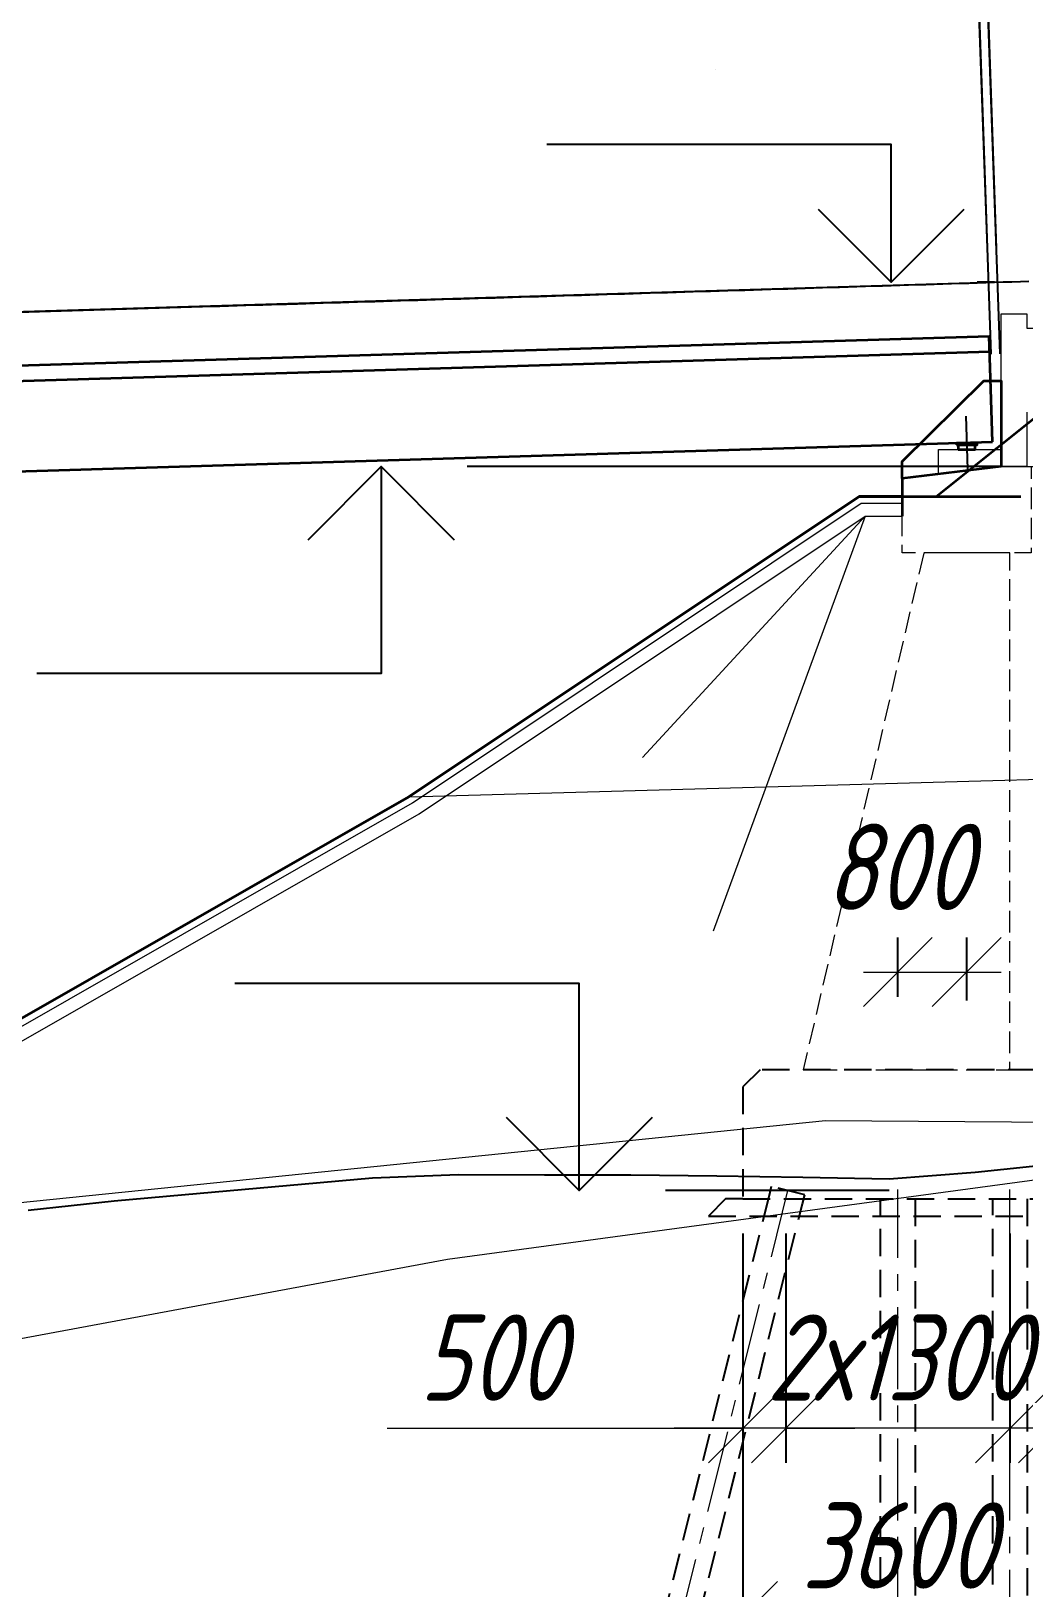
# Model space of a CAD drawing. Header units: millimetres. Extents: x 265754 to 14267433, y -6145605 to 2433772.
# Drawn here: x 6915445 to 6926974, y 7426 to 25494 of the extents above; entities that cross this region are included whole.
import ezdxf
from ezdxf import colors
from ezdxf.entities.mleader import LeaderData, LeaderLine
from ezdxf.enums import TextEntityAlignment as Align
from ezdxf.math import Vec2, Vec3

# ---------------------------------------------------------------- set-up
doc = ezdxf.new("R2018")
doc.units = ezdxf.units.MM
for name, pattern in [('CENTER', [50.8, 31.75, -6.35, 6.35, -6.35]), ('DASHED', [7, 5, -2, 0]), ('невидимая', [9.525, 6.35, -3.175])]:
    doc.linetypes.add(name, pattern=pattern)
for name, color, linetype, lineweight in [('04_Невидимые', 3, 'Continuous', 13), ('1-Бетон', 106, 'Continuous', 35), ('1-Оси', 1, 'CENTER', 20), ('1-Примечания', 4, 'Continuous', 25), ('1-Размеры', 1, 'Continuous', 25), ('1-Текст_3', 250, 'Continuous', 25), ('1-Штриховка', 8, 'Continuous', 9), ('ИС_Выноски', 3, 'Continuous', 18), ('ИС_Основная', 7, 'Continuous', 35), ('ИС_Размер', 3, 'Continuous', 18), ('ИС_Тонкая', 3, 'Continuous', 18)]:
    doc.layers.add(name, color=color, linetype=linetype, lineweight=lineweight)
for name, color, linetype in [('ИС_Невидимая', 4, 'невидимая'), ('Красный профиль', 1, 'Continuous'), ('Черный профиль', 3, 'Continuous')]:
    doc.layers.add(name, color=color, linetype=linetype)
doc.styles.add('0', font='isocpeur.ttf', dxfattribs={"width": 0.8, "oblique": 15})
doc.styles.add('ISOCPEUR', font='isocpeur.ttf', dxfattribs={"width": 0.8, "oblique": 15, "height": 2.5})
doc.styles.get("Standard").update_dxf_attribs({"font": 'arial.ttf'})
doc.dimstyles.new('М400нов', dxfattribs={"dimscale": 400, "dimtxt": 2.5, "dimasz": 2, "dimexe": 1, "dimexo": 1, "dimgap": 0.8, "dimtad": 1, "dimdec": 0, "dimzin": 0, "dimdsep": 46, "dimtxsty": '0', "dimblk": 'OBLIQUE', "dimcen": 0.09, "dimdle": 1, "dimclrd": 256, "dimclre": 256, "dimclrt": 256, "dimadec": 4, "dimazin": 0, "dimtfac": 1, "dimtdec": 0, "dimtmove": 1, "dimatfit": 2, "dimfxl": 1, "dimtolj": 1, "dimtzin": 0, "dimlwd": -1, "dimarcsym": 0})

# ---------------------------------------------------------------- blocks, each defined once
blk = doc.blocks.new('_None')
blk = doc.blocks.new('*D292')
at = {"layer": '1-Бетон', "transparency": 16777216}
blk.add_line((6933750, -658489), (6934314, -664008), dxfattribs=at)
blk.add_solid([(6934447, -663994), (6934182, -664022), (6934396, -664804)], dxfattribs=at)
at = {"layer": 'Defpoints', "color": 0, "transparency": 16777216}
for p in [(6853074, 131052), (6934396, -664804)]:
    blk.add_point(p, dxfattribs=at)
at = {"layer": '1-Бетон', "transparency": 16777216, "insert": (6934808, -660767), "char_height": 1000, "attachment_point": 5, "rotation": 275.8344, "style": '0'}
blk.add_mtext('\\A1;R800000', dxfattribs=at)
blk = doc.blocks.new('_OBLIQUE')
at = {"color": 0, "linetype": 'ByBlock', "lineweight": -2}
blk.add_line((0.5, 0.5), (-0.5, -0.5), dxfattribs=at)
blk = doc.blocks.new('*D926')
at = {"layer": 'Defpoints', "color": 0, "linetype": 'Continuous', "transparency": 16777216}
for p in [(6929942, 30143), (6930166, 22692), (6775855, 18046)]:
    blk.add_point(p, dxfattribs=at)
at = {"layer": 'ИС_Размер', "lineweight": -2, "transparency": 16777216}
for p, q in [((6930154, 23092), (6929930, 30543)), ((6775843, 18446), (6775619, 25898))]:
    blk.add_line(p, q, dxfattribs=at)
at = {"layer": 'ИС_Размер', "transparency": 16777216}
blk.add_line((6775231, 25486), (6930342, 30155), dxfattribs=at)
at = {"layer": 'ИС_Размер', "linetype": 'Continuous', "transparency": 16777216, "xscale": 800, "yscale": 800, "zscale": 800}
for p, rotation in [((6929942, 30143), 1.724269677828712), ((6775631, 25498), 181.7242696778287)]:
    blk.add_blockref('_OBLIQUE', p, dxfattribs=dict(at, rotation=rotation))
at = {"layer": 'ИС_Размер', "linetype": 'Continuous', "transparency": 16777216, "insert": (6852762, 28640), "char_height": 1000, "attachment_point": 5, "rotation": 1.7243, "style": '0'}
blk.add_mtext('\\A1;154400', dxfattribs=at)
blk = doc.blocks.new('б24 1.23')
at = {"layer": '1-Бетон', "linetype": 'Continuous'}
for points in [[(6, 1230), (24005, 1120)], [(24000, -110), (24005, 1120)], [(5, 1050), (24005, 940)], [(0, 0), (24000, -110)]]:
    blk.add_lwpolyline(points, dxfattribs=at)
at = {"layer": 'Красный профиль', "linetype": 'Continuous'}
blk.add_lwpolyline([(23701, 199), (23698, -416)], dxfattribs=at)
blk = doc.blocks.new('*D905')
at = {"layer": 'Defpoints', "color": 0, "linetype": 'Continuous', "transparency": 16777216}
for p in [(6926411, 26888), (6926566, 22574), (6902582, 21710)]:
    blk.add_point(p, dxfattribs=at)
at = {"layer": 'ИС_Размер', "lineweight": -2, "transparency": 16777216}
for p, q in [((6926552, 22974), (6926396, 27288)), ((6902567, 22110), (6902412, 26423))]:
    blk.add_line(p, q, dxfattribs=at)
at = {"layer": 'ИС_Размер', "transparency": 16777216}
blk.add_line((6902026, 26009), (6926810, 26902), dxfattribs=at)
at = {"layer": 'ИС_Размер', "linetype": 'Continuous', "transparency": 16777216, "xscale": 800, "yscale": 800, "zscale": 800}
for p, rotation in [((6926411, 26888), 2.064041569416751), ((6902426, 26024), 182.0640415694167)]:
    blk.add_blockref('_OBLIQUE', p, dxfattribs=dict(at, rotation=rotation))
at = {"layer": 'ИС_Размер', "linetype": 'Continuous', "transparency": 16777216, "insert": (6914389, 27275), "char_height": 1000, "attachment_point": 5, "rotation": 2.064, "style": '0'}
blk.add_mtext('\\A1;24000', dxfattribs=at)
blk = doc.blocks.new('*D913')
at = {"layer": 'Defpoints', "color": 0, "linetype": 'Continuous', "transparency": 16777216}
for p in [(6926519, 26890), (6926610, 21345), (6926710, 21349)]:
    blk.add_point(p, dxfattribs=at)
at = {"layer": 'ИС_Размер', "lineweight": -2, "transparency": 16777216}
for p, q in [((6926596, 21745), (6926405, 27286)), ((6926697, 21749), (6926505, 27290))]:
    blk.add_line(p, q, dxfattribs=at)
at = {"layer": 'ИС_Размер', "transparency": 16777216}
for p, q in [((6922473, 26750), (6926419, 26886)), ((6926419, 26886), (6925619, 26859)), ((6926419, 26886), (6926519, 26890)), ((6926419, 26886), (6926519, 26890)), ((6926519, 26890), (6927318, 26917))]:
    blk.add_line(p, q, dxfattribs=at)
at = {"layer": 'ИС_Размер', "linetype": 'Continuous', "transparency": 16777216, "xscale": 800, "yscale": 800, "zscale": 800}
for p, rotation in [((6926419, 26886), 1.981356038492397), ((6926519, 26890), 181.9813560384924)]:
    blk.add_blockref('_OBLIQUE', p, dxfattribs=dict(at, rotation=rotation))
at = {"layer": 'ИС_Размер', "linetype": 'Continuous', "transparency": 16777216, "insert": (6923578, 27609), "char_height": 1000, "attachment_point": 5, "rotation": 1.9814, "style": '0'}
blk.add_mtext('\\A1;100', dxfattribs=at)
blk = doc.blocks.new('*D914')
at = {"layer": 'Defpoints', "color": 0, "linetype": 'Continuous', "transparency": 16777216}
for p in [(6930023, 26983), (6930166, 22692), (6926668, 22575)]:
    blk.add_point(p, dxfattribs=at)
at = {"layer": 'ИС_Размер', "lineweight": -2, "transparency": 16777216}
for p, q in [((6930153, 23092), (6930009, 27382)), ((6926655, 22975), (6926511, 27265))]:
    blk.add_line(p, q, dxfattribs=at)
at = {"layer": 'ИС_Размер', "transparency": 16777216}
blk.add_line((6926125, 26852), (6930423, 26996), dxfattribs=at)
at = {"layer": 'ИС_Размер', "linetype": 'Continuous', "transparency": 16777216, "xscale": 800, "yscale": 800, "zscale": 800}
for p, rotation in [((6930023, 26983), 1.913654337365663), ((6926525, 26866), 181.9136543373657)]:
    blk.add_blockref('_OBLIQUE', p, dxfattribs=dict(at, rotation=rotation))
at = {"layer": 'ИС_Размер', "linetype": 'Continuous', "transparency": 16777216, "insert": (6928246, 27744), "char_height": 1000, "attachment_point": 5, "rotation": 1.9137, "style": '0'}
blk.add_mtext('\\A1;3500', dxfattribs=at)
blk = doc.blocks.new('геол пр')
at = {"layer": '1-Штриховка', "linetype": 'Continuous'}
for p, q in [((8113, 2457), (26262, 4300)), ((26262, 4300), (44410, 4163)), ((21871, 2691), (28773, 3624)), ((1500, -1100), (21871, 2691))]:
    blk.add_line(p, q, dxfattribs=at)
blk = doc.blocks.new('*U890')
at = {"layer": '1-Оси', "ltscale": 30, "transparency": 33554687}
blk.add_lwpolyline([(0, -7254), (0, 7254)], dxfattribs=at)
at = {"layer": 'ИС_Невидимая', "ltscale": 50}
blk.add_lwpolyline([(-200, 7146), (-200, 7254), (200, 7254), (200, 7146), (200, -6854), (30, -7254), (-30, -7254), (-200, -6854), (-200, 7146)], dxfattribs=at)
blk = doc.blocks.new('*U891')
at = {"color": 0, "linetype": 'ByBlock', "lineweight": -2, "transparency": 16777216}
blk.add_blockref('*U890', (0, 0), dxfattribs=at)
blk = doc.blocks.new('*D898')
at = {"layer": 'Defpoints', "color": 0, "linetype": 'Continuous', "transparency": 16777216}
for p in [(6926311, 14574), (6925511, 13887), (6926311, 13845)]:
    blk.add_point(p, dxfattribs=at)
at = {"layer": 'ИС_Размер', "lineweight": -2, "transparency": 16777216}
for p, q in [((6925511, 14287), (6925511, 14974)), ((6926311, 14245), (6926311, 14974))]:
    blk.add_line(p, q, dxfattribs=at)
at = {"layer": 'ИС_Размер', "transparency": 16777216}
blk.add_line((6925111, 14574), (6926711, 14574), dxfattribs=at)
at = {"layer": 'ИС_Размер', "linetype": 'Continuous', "transparency": 16777216, "xscale": 800, "yscale": 800, "zscale": 800, "rotation": 180}
blk.add_blockref('_OBLIQUE', (6925511, 14574), dxfattribs=at)
at = {"layer": 'ИС_Размер', "linetype": 'Continuous', "transparency": 16777216, "xscale": 800, "yscale": 800, "zscale": 800}
blk.add_blockref('_OBLIQUE', (6926311, 14574), dxfattribs=at)
at = {"layer": 'ИС_Размер', "linetype": 'Continuous', "transparency": 16777216, "insert": (6925511, 15794), "char_height": 1000, "attachment_point": 5, "style": '0'}
blk.add_mtext('\\A1;800', dxfattribs=at)
blk = doc.blocks.new('*U862')
at = {"layer": '1-Примечания', "linetype": 'Continuous'}
blk.add_line((0, 0), (0.5, 0), dxfattribs=at)
for points in [[(3, 0), (3, 4), (13, 4)], [(5.121, 2.121), (3, 0), (0.879, 2.121)]]:
    blk.add_lwpolyline(points, dxfattribs=at)
at = {"layer": '1-Текст_3', "lineweight": 30, "oblique": 15, "width": 0.8, "flags": 104}
blk.add_attdef('ВЫСОТА', text='', height=3, dxfattribs=at).set_placement((8.127, 6.167), align=Align.MIDDLE_CENTER)
blk.add_attdef('ПРИМЕЧАНИЕ', text='', height=3, dxfattribs=at).set_placement((8, 3.25), align=Align.TOP_CENTER)
blk = doc.blocks.new('*D936')
at = {"layer": 'Defpoints', "color": 0, "linetype": 'Continuous', "transparency": 16777216}
for p in [(6923711, 11940), (6927310, 11940), (6927310, 7098)]:
    blk.add_point(p, dxfattribs=at)
at = {"layer": 'ИС_Размер', "lineweight": -2, "transparency": 16777216}
for p, q in [((6923711, 11540), (6923711, 6698)), ((6927310, 11540), (6927310, 6698))]:
    blk.add_line(p, q, dxfattribs=at)
at = {"layer": 'ИС_Размер', "transparency": 16777216}
blk.add_line((6923311, 7098), (6927710, 7098), dxfattribs=at)
at = {"layer": 'ИС_Размер', "linetype": 'Continuous', "transparency": 16777216, "xscale": 800, "yscale": 800, "zscale": 800, "rotation": 180}
blk.add_blockref('_OBLIQUE', (6923711, 7098), dxfattribs=at)
at = {"layer": 'ИС_Размер', "linetype": 'Continuous', "transparency": 16777216, "xscale": 800, "yscale": 800, "zscale": 800}
blk.add_blockref('_OBLIQUE', (6927310, 7098), dxfattribs=at)
at = {"layer": 'ИС_Размер', "linetype": 'Continuous', "transparency": 16777216, "insert": (6925510, 7918), "char_height": 1000, "attachment_point": 5, "style": '0'}
blk.add_mtext('\\A1;3600', dxfattribs=at)
blk = doc.blocks.new('*U848')
at = {"layer": '1-Примечания', "linetype": 'Continuous'}
blk.add_line((0, 0), (-15.5, 0), dxfattribs=at)
for points in [[(-18, 0), (-18, -6), (-28, -6)], [(-20.121, -2.121), (-18, 0), (-15.879, -2.121)]]:
    blk.add_lwpolyline(points, dxfattribs=at)
at = {"layer": '1-Текст_3', "lineweight": 30, "oblique": 15, "width": 0.8, "flags": 104}
blk.add_attdef('ВЫСОТА', text='', height=3, dxfattribs=at).set_placement((-23.127, -3.833), align=Align.MIDDLE_CENTER)
blk.add_attdef('ПРИМЕЧАНИЕ', text='', height=3, dxfattribs=at).set_placement((-23, -6.75), align=Align.TOP_CENTER)
blk = doc.blocks.new('*U860')
at = {"layer": '1-Примечания', "linetype": 'Continuous'}
blk.add_line((0, 0), (-6.5, 0), dxfattribs=at)
for points in [[(-9, 0), (-9, 6), (-19, 6)], [(-11.121, 2.121), (-9, 0), (-6.879, 2.121)]]:
    blk.add_lwpolyline(points, dxfattribs=at)
at = {"layer": '1-Текст_3', "lineweight": 30, "oblique": 15, "width": 0.8, "flags": 104}
blk.add_attdef('ВЫСОТА', text='', height=3, dxfattribs=at).set_placement((-14.127, 8.167), align=Align.MIDDLE_CENTER)
blk.add_attdef('ПРИМЕЧАНИЕ', text='', height=3, dxfattribs=at).set_placement((-14, 5.25), align=Align.TOP_CENTER)
blk = doc.blocks.new('*D1228')
at = {"layer": 'Defpoints', "color": 0, "linetype": 'Continuous', "transparency": 16777216}
for p in [(6926812, 11940), (6927310, 11940), (6926812, 9279)]:
    blk.add_point(p, dxfattribs=at)
at = {"layer": 'ИС_Размер', "lineweight": -2, "transparency": 16777216}
for p, q in [((6926812, 11540), (6926812, 8879)), ((6927310, 11540), (6927310, 8879))]:
    blk.add_line(p, q, dxfattribs=at)
at = {"layer": 'ИС_Размер', "transparency": 16777216}
for p, q in [((6926812, 9279), (6926012, 9279)), ((6927310, 9279), (6926812, 9279)), ((6927310, 9279), (6926812, 9279)), ((6927310, 9279), (6928110, 9279)), ((6931553, 9279), (6927310, 9279))]:
    blk.add_line(p, q, dxfattribs=at)
at = {"layer": 'ИС_Размер', "linetype": 'Continuous', "transparency": 16777216, "xscale": 800, "yscale": 800, "zscale": 800}
blk.add_blockref('_OBLIQUE', (6926812, 9279), dxfattribs=at)
at = {"layer": 'ИС_Размер', "linetype": 'Continuous', "transparency": 16777216, "xscale": 800, "yscale": 800, "zscale": 800, "rotation": 180}
blk.add_blockref('_OBLIQUE', (6927310, 9279), dxfattribs=at)
at = {"layer": 'ИС_Размер', "linetype": 'Continuous', "transparency": 16777216, "insert": (6930339, 10099), "char_height": 1000, "attachment_point": 5, "style": '0'}
blk.add_mtext('\\A1;500', dxfattribs=at)
blk = doc.blocks.new('*D1229')
at = {"layer": 'Defpoints', "color": 0, "linetype": 'Continuous', "transparency": 16777216}
for p in [(6924210, 11940), (6926812, 11940), (6924210, 9279)]:
    blk.add_point(p, dxfattribs=at)
at = {"layer": 'ИС_Размер', "lineweight": -2, "transparency": 16777216}
for p, q in [((6924210, 11540), (6924210, 8879)), ((6926812, 11540), (6926812, 8879))]:
    blk.add_line(p, q, dxfattribs=at)
at = {"layer": 'ИС_Размер', "transparency": 16777216}
blk.add_line((6927212, 9279), (6923810, 9279), dxfattribs=at)
at = {"layer": 'ИС_Размер', "linetype": 'Continuous', "transparency": 16777216, "xscale": 800, "yscale": 800, "zscale": 800, "rotation": 180}
blk.add_blockref('_OBLIQUE', (6924210, 9279), dxfattribs=at)
at = {"layer": 'ИС_Размер', "linetype": 'Continuous', "transparency": 16777216, "xscale": 800, "yscale": 800, "zscale": 800}
blk.add_blockref('_OBLIQUE', (6926812, 9279), dxfattribs=at)
at = {"layer": 'ИС_Размер', "linetype": 'Continuous', "transparency": 16777216, "insert": (6925511, 10099), "char_height": 1000, "attachment_point": 5, "style": '0'}
blk.add_mtext('\\A1;2х1300', dxfattribs=at)
blk = doc.blocks.new('*D1230')
at = {"layer": 'Defpoints', "color": 0, "linetype": 'Continuous', "transparency": 16777216}
for p in [(6923711, 11940), (6924210, 11940), (6923711, 9279)]:
    blk.add_point(p, dxfattribs=at)
at = {"layer": 'ИС_Размер', "lineweight": -2, "transparency": 16777216}
for p, q in [((6923711, 11540), (6923711, 8879)), ((6924210, 11540), (6924210, 8879))]:
    blk.add_line(p, q, dxfattribs=at)
at = {"layer": 'ИС_Размер', "transparency": 16777216}
for p, q in [((6919581, 9279), (6923711, 9279)), ((6923711, 9279), (6922911, 9279)), ((6924210, 9279), (6923711, 9279)), ((6924210, 9279), (6923711, 9279)), ((6924210, 9279), (6925010, 9279))]:
    blk.add_line(p, q, dxfattribs=at)
at = {"layer": 'ИС_Размер', "linetype": 'Continuous', "transparency": 16777216, "xscale": 800, "yscale": 800, "zscale": 800}
blk.add_blockref('_OBLIQUE', (6923711, 9279), dxfattribs=at)
at = {"layer": 'ИС_Размер', "linetype": 'Continuous', "transparency": 16777216, "xscale": 800, "yscale": 800, "zscale": 800, "rotation": 180}
blk.add_blockref('_OBLIQUE', (6924210, 9279), dxfattribs=at)
at = {"layer": 'ИС_Размер', "linetype": 'Continuous', "transparency": 16777216, "insert": (6920795, 10099), "char_height": 1000, "attachment_point": 5, "style": '0'}
blk.add_mtext('\\A1;500', dxfattribs=at)
blk = doc.blocks.new('мост план кальмиус')
at = {"layer": 'ИС_Выноски'}
ml = blk.add_multileader_mtext('Standard', dxfattribs=at)
ml.set_content('Ось ростверка опоры ОК6 ПК 71+26,32', color=256, style='ISOCPEUR')
ml.set_leader_properties(color=256, linetype='ByLayer')
ml.set_arrow_properties(name='NONE')
ml.build(insert=Vec2(0, 0))
ml.multileader.update_dxf_attribs({"text_left_attachment_type": 6, "text_right_attachment_type": 6, "dogleg_length": 0.36, "arrow_head_size": 600, "scale": 200})
ctx = ml.context
ctx.base_point, ctx.scale, ctx.char_height, ctx.arrow_head_size, ctx.landing_gap_size, ctx.plane_origin, ctx.plane_x_axis, ctx.plane_y_axis = Vec3(73245.4, -32330.6), 200, 1200, 600, 125, Vec3(80241.1, -7446.2), Vec3(0, 1), Vec3(-1, 0)
ctx.left_attachment, ctx.right_attachment, ctx.text_align_type = 6, 6, 1
notes = []
notes.append((ctx, [(1, (1, 1, 0), (73245.4, -15820.4), (0, -1), 161, [(1, [(73245.4, -14402.4)], 0, [])])]))
ctx.mtext.insert, ctx.mtext.text_direction, ctx.mtext.rotation, ctx.mtext.width, ctx.mtext.alignment, ctx.mtext.flow_direction = Vec3(71805.4, -24156), Vec3(0, 1), 1.5707963, 17109.09, 2, 5
for ctx, leaders in notes:
    for number, flags, end, landing, length, lines in leaders:
        leader = LeaderData()
        leader.index, (leader.has_last_leader_line, leader.has_dogleg_vector, leader.attachment_direction) = number, flags
        leader.last_leader_point, leader.dogleg_vector, leader.dogleg_length = Vec3(end), Vec3(landing), length
        for number, points, colour, breaks in lines:
            line = LeaderLine()
            line.index, line.vertices, line.color, line.breaks = number, Vec3.list(points), colors.encode_raw_color(colour), breaks
            leader.lines.append(line)
        ctx.leaders.append(leader)

msp = doc.modelspace()

# ---------------------------------------------------------------- linework, layer by layer
at = {"color": 1}
msp.add_lwpolyline([(6902568.7473, 21851.8735), (6926607.7456, 22579.2387)], dxfattribs=at)
at = {"layer": '04_Невидимые', "color": 4, "linetype": 'DASHED', "ltscale": 50, "flags": 128}
for points in [[(6926710.4584, 20439.9106), (6927710.4583, 20439.9205), (6930166.0922, 21649.2219), (6930166.0922, 22691.7291)], [(6925810.5542, 19435.2808), (6924410.885, 13439.8057), (6926810.885, 13439.8489), (6926810.3643, 19439.897), (6925810.5542, 19439.897)]]:
    msp.add_lwpolyline(points, dxfattribs=at)
at = {"layer": '04_Невидимые', "color": 4, "linetype": 'DASHED', "ltscale": 500, "flags": 128}
msp.add_lwpolyline([(6926710.481, 20439.9114), (6926710.4684, 22213.9714), (6927009.9153, 22213.9714), (6927009.9153, 22045.4853), (6927210.4609, 22045.4853), (6927210.4609, 21845.4853), (6927010.4609, 21645.4853), (6927010.48, 20439.9196)], close=True, dxfattribs=at)
at = {"layer": '04_Невидимые', "color": 4, "linetype": 'DASHED', "ltscale": 50, "flags": 128}
msp.add_lwpolyline([(6925560.7895, 20303.4813), (6926710.4583, 20439.9182), (6927059.9127, 20439.897), (6927059.9127, 19439.897), (6925560.7895, 19439.897)], close=True, dxfattribs=at)
at = {"layer": 'ИС_Основная'}
for p, q in [((6925955.8859, 20091.3724), (6929166.6, 22659.9437)), ((6925560.7895, 20298.8756), (6925560.7895, 19863.8376))]:
    msp.add_line(p, q, dxfattribs=at)
msp.add_lwpolyline([(6926710.5122, 20439.9246), (6925561.0669, 20303.5142), (6925560.9489, 20498.8756), (6926510.4381, 21435.3002), (6926710.4314, 21435.3002)], close=True, dxfattribs=at)
msp.add_lwpolyline([(6905988.1419, 8697.0033), (6919829.9339, 16606.5988), (6925060.7921, 20093.8376), (6926937.7707, 20093.8376)], dxfattribs=at)
at = {"layer": 'ИС_Тонкая'}
for q in [(6922545.2553, 17063.281), (6923367.3355, 15047.4154)]:
    msp.add_line((6925130.4305, 19863.8376), q, dxfattribs=at)
for points in [[(6906558.8891, 8931.0045), (6919872.0173, 16538.5063), (6925085.0142, 20013.8376), (6925560.7921, 20013.8376)], [(6907284.7443, 9173.0162), (6919950.9238, 16410.8331), (6925130.4305, 19863.8376), (6925560.7921, 19863.8376)]]:
    msp.add_lwpolyline(points, dxfattribs=at)
at = {"layer": 'Красный профиль', "linetype": 'Continuous', "flags": 128}
msp.add_lwpolyline([(6761841.5182, 17630.0566), (6917436.7226, 22297.9127), (6917536.6879, 22300.9124), (6917636.6532, 22303.9136), (6917736.6185, 22306.9162), (6917836.5838, 22309.9203), (6917936.5491, 22312.9259), (6918036.5144, 22315.933), (6918136.4797, 22318.9415), (6918236.445, 22321.9515), (6918336.4103, 22324.963), (6918408.6098, 22327.1389), (6918436.3756, 22327.9759), (6918536.3409, 22330.9903), (6918636.3062, 22334.0062), (6918736.2714, 22337.0236), (6918836.2367, 22340.0424), (6918936.202, 22343.0627), (6919036.1673, 22346.0845), (6919136.1326, 22349.1077), (6919236.0979, 22352.1325), (6919336.0632, 22355.1587), (6919408.6098, 22357.3557), (6919436.0285, 22358.1863), (6919535.9938, 22361.2155), (6919635.9591, 22364.2461), (6919735.9244, 22367.2781), (6919835.8897, 22370.3117), (6919935.855, 22373.3467), (6920035.8202, 22376.3832), (6920135.7855, 22379.4212), (6920235.7508, 22382.4606), (6920335.7161, 22385.5015), (6920408.6098, 22387.7199), (6920435.6814, 22388.5439), (6920535.6467, 22391.5878), (6920635.612, 22394.6331), (6920735.5773, 22397.6799), (6920835.5426, 22400.7282), (6920935.5079, 22403.7779), (6921035.4732, 22406.8292), (6921135.4385, 22409.8819), (6921235.4038, 22412.936), (6921335.3691, 22415.9917), (6921408.6098, 22418.2313), (6921435.3343, 22419.0488), (6921535.2996, 22422.1073), (6921635.2649, 22425.1674), (6921735.2302, 22428.2289), (6921835.1955, 22431.2919), (6921935.1608, 22434.3564), (6922035.1261, 22437.4223), (6922135.0914, 22440.4897), (6922235.0567, 22443.5586), (6922335.022, 22446.629), (6922408.6098, 22448.8901), (6922434.9873, 22449.7008), (6922534.9526, 22452.7741), (6922634.9179, 22455.8489), (6922734.8832, 22458.9251), (6922834.8484, 22462.0028), (6922934.8137, 22465.082), (6923034.779, 22468.1627), (6923134.7443, 22471.2448), (6923234.7096, 22474.3284), (6923334.6749, 22477.4135), (6923408.6098, 22479.6962), (6923434.6402, 22480.5001), (6923534.6055, 22483.5881), (6923634.5708, 22486.6776), (6923734.5361, 22489.7685), (6923834.5014, 22492.861), (6923934.4667, 22495.9549), (6924034.432, 22499.0503), (6924134.3973, 22502.1471), (6924234.3625, 22505.2454), (6924334.3278, 22508.3452), (6924408.6098, 22510.6496), (6924434.2931, 22511.4465), (6924534.2584, 22514.5493), (6924634.2237, 22517.6535), (6924734.189, 22520.7592), (6924834.1543, 22523.8663), (6924934.1196, 22526.975), (6925034.0849, 22530.0851), (6925134.0502, 22533.1966), (6925234.0155, 22536.3097), (6925333.9808, 22539.4242), (6925408.6098, 22541.7503), (6925433.9461, 22542.5402), (6925533.9114, 22545.6577), (6925633.8766, 22548.7766), (6925733.8419, 22551.897), (6925833.8072, 22555.0189), (6925933.7725, 22558.1422), (6926033.7378, 22561.2671), (6926133.7031, 22564.3934), (6926233.6684, 22567.5211), (6926333.6337, 22570.6504), (6926408.6098, 22572.9983), (6926433.599, 22573.7811), (6926533.5643, 22576.9133), (6926633.5296, 22580.0469), (6926733.4949, 22583.1821), (6926833.4602, 22586.3187), (6926933.4254, 22589.4567), (6927033.3907, 22592.5963)], dxfattribs=at)
at = {"layer": 'Черный профиль', "linetype": 'Continuous', "flags": 128}
msp.add_lwpolyline([(6915408.6098, 11810.1736), (6916408.6098, 11916.996), (6917408.6098, 12008.1724), (6918408.6098, 12097.8581), (6919408.6098, 12185.6353), (6920408.6098, 12223.0135), (6921408.6098, 12221.7197), (6922408.6098, 12219.5058), (6923408.6098, 12209.4221), (6924408.6098, 12194.0444), (6925408.6098, 12172.9824), (6926408.6098, 12251.7725), (6927408.6098, 12353.5115), (6928408.6098, 12462.4478), (6929408.6098, 12614.8651), (6930408.6098, 12766.792), (6931408.6098, 12918.2283), (6932408.6098, 13067.327), (6933408.6098, 12930.966), (6934408.6098, 12737.3557), (6935408.6098, 12557.8497), (6936408.6098, 12377.9233)], dxfattribs=at)

# ---------------------------------------------------------------- block references
at = {"layer": '1-Бетон'}
msp.add_blockref('мост план кальмиус', (6853073.53, -668947.9294), dxfattribs=at)
at = {"layer": '1-Бетон', "rotation": 1.995828484253032}
msp.add_blockref('б24 1.23', (6902621.4578, 20000.2532), dxfattribs=at)
at = {"layer": '1-Размеры', "transparency": 33554687}
ref = msp.add_blockref('*U862', (6926633.5296, 22580.0469), dxfattribs=dict(at, xscale=-399.9999999999999, yscale=399.9999999999999, zscale=399.9999999999999, rotation=359.999718071565))
lines = msp.add_mtext('\\W0.8000;22.58', dxfattribs={"layer": '1-Текст_3', "insert": (6923382.883, 25046.9951), "char_height": 2.5, "attachment_point": 1, "rotation": 359.99971807, "bg_fill": 3, "box_fill_scale": 1, "bg_fill_color": 256, "bg_fill_transparency": 0})
ref.add_attrib('ВЫСОТА', '', (6923382.883, 25046.9951)).embed_mtext(lines)
lines = msp.add_mtext('\\W0.8000;', dxfattribs={"layer": '1-Текст_3', "insert": (6923433.536, 23880.0627), "char_height": 2.5, "attachment_point": 1, "rotation": 359.99971807, "bg_fill": 3, "box_fill_scale": 1, "bg_fill_color": 256, "bg_fill_transparency": 0})
ref.add_attrib('ПРИМЕЧАНИЕ', '', (6923433.536, 23880.0627)).embed_mtext(lines)

# ---------------------------------------------------------------- dimensions: what is measured, and where the dimension line sits
at = {"layer": '1-Бетон'}
dim = msp.add_radius_dim(center=(6853073.53, 131052.1027), mpoint=(6934395.7587, -664803.8808), dimstyle='М400нов', override={"dimsah": 1}, dxfattribs=at)
dim.commit()
dim.dimension.update_dxf_attribs({"geometry": '*D292', "text_midpoint": (6933991.7931, -660850.4916), "dimtype": 164})
at = {"layer": 'ИС_Размер', "linetype": 'Continuous'}
dim = msp.add_aligned_dim(p1=(6775855.0211, 18046.4611), p2=(6930166.0948, 22691.7292), distance=7454.9574, dimstyle='М400нов', override={"dimrnd": 200}, dxfattribs=at)
dim.commit()
dim.dimension.update_dxf_attribs({"geometry": '*D926', "text_midpoint": (6852761.5675, 28640.3057)})
for p1, p2, distance, picture, middle in [((6926668.0468, 22574.8524), (6930166.0948, 22691.7292), 4293.2598, '*D914', (6928246.3218, 27743.6989)), ((6902581.6288, 21710.0862), (6926566.0576, 22574.4829), 4316.3465, '*D905', (6914388.8498, 27275.2985))]:
    dim = msp.add_aligned_dim(p1=p1, p2=p2, distance=distance, dimstyle='М400нов', dxfattribs=at)
    dim.commit()
    dim.dimension.update_dxf_attribs({"geometry": picture, "text_midpoint": middle})
dim = msp.add_linear_dim(base=(6926518.7706, 26889.8186), p1=(6926610.2658, 21345.2776), p2=(6926710.464, 21348.7439), angle=1.98135604, dimstyle='М400нов', override={"dimrnd": 10}, dxfattribs=at)
dim.commit()
dim.dimension.update_dxf_attribs({"geometry": '*D913', "text_midpoint": (6923606.2802, 26789.0611), "dimtype": 161})

# ---------------------------------------------------------------- next in the draw order: block references
msp.add_blockref('геол пр', (6898408.6131, 8549.9989), dxfattribs=at)

# ---------------------------------------------------------------- next in the draw order: linework, layer by layer
at = {"layer": '04_Невидимые', "color": 4, "linetype": 'DASHED', "ltscale": 500, "flags": 128}
msp.add_lwpolyline([(6926710.4784, 20439.9114), (6925984.1113, 20353.719), (6925984.1113, 20639.9299), (6926710.5176, 20639.9001)], close=True, dxfattribs=at)
at = {"layer": '1-Бетон'}
for points in [[(6926190.2844, 20691.923), (6926430.2844, 20691.9113), (6926430.2854, 20711.9113), (6926190.2854, 20711.923)], [(6926210.1535, 20639.9221), (6926410.1535, 20639.9122), (6926410.1561, 20691.9122), (6926210.1561, 20691.9221)]]:
    msp.add_lwpolyline(points, close=True, dxfattribs=at)
at = {"layer": '1-Бетон', "color": 1}
msp.add_lwpolyline([(6925560.7921, 20093.8376), (6925060.7921, 20093.8376), (6919829.9339, 16606.5988), (6906171.5321, 8801.7977)], dxfattribs=at)
at = {"layer": '1-Оси', "ltscale": 30, "transparency": 33554687}
for points in [[(6925510.9984, -2460.215), (6925510.9984, 12048.1015)], [(6926811.9984, -2460.215), (6926811.9984, 12048.1015)]]:
    msp.add_lwpolyline(points, dxfattribs=at)
at = {"layer": 'ИС_Невидимая', "ltscale": 50}
for points in [[(6923710.8845, 11939.8955), (6927310.1021, 11939.7672), (6927310.1195, 13239.7672), (6927110.1195, 13439.897), (6923910.8932, 13439.8955), (6923710.8932, 13239.8955), (6923710.8936, 11939.8955)], [(6923710.8936, 11939.8955), (6923510.8936, 11939.8955), (6923310.8936, 11739.8955)], [(6925710.9984, 11939.785), (6925710.9984, -2060.215), (6925540.9984, -2460.215), (6925480.9984, -2460.215), (6925310.9984, -2060.215), (6925310.9984, 11939.785)], [(6927011.9984, 11939.785), (6927011.9984, -2060.215), (6926841.9984, -2460.215), (6926781.9984, -2460.215), (6926611.9984, -2060.215), (6926611.9984, 11939.785)], [(6923310.8936, 11739.8955), (6927709.9579, 11739.8955)]]:
    msp.add_lwpolyline(points, dxfattribs=at)
at = {"layer": 'ИС_Тонкая'}
msp.add_lwpolyline([(6919829.9339, 16606.5988), (6962188.433, 17792.2035)], dxfattribs=at)

# ---------------------------------------------------------------- next in the draw order: block references
at = {"color": 40, "true_color": 0xf8d731, "xscale": -1, "rotation": 345.9637565614666}
msp.add_blockref('*U891', (6922475.1566, 4999.323), dxfattribs=at)
at = {"layer": '1-Размеры', "transparency": 33554687}
ref = msp.add_blockref('*U848', (6926710.3941, 20439.9106), dxfattribs=dict(at, xscale=399.9999999999998, yscale=399.9999999999998, zscale=399.9999999999998, rotation=0.0002819284350356193))
lines = msp.add_mtext('\\W0.8000;20.44', dxfattribs={"layer": '1-Текст_3', "insert": (6917459.7429, 18906.7972), "char_height": 2.5, "attachment_point": 1, "rotation": 0.00028193, "bg_fill": 3, "box_fill_scale": 1, "bg_fill_color": 256, "bg_fill_transparency": 0})
ref.add_attrib('ВЫСОТА', '', (6917459.7429, 18906.7972)).embed_mtext(lines)
lines = msp.add_mtext('\\W0.8000;', dxfattribs={"layer": '1-Текст_3', "insert": (6917510.4074, 17739.8653), "char_height": 2.5, "attachment_point": 1, "rotation": 0.00028193, "bg_fill": 3, "box_fill_scale": 1, "bg_fill_color": 256, "bg_fill_transparency": 0})
ref.add_attrib('ПРИМЕЧАНИЕ', '', (6917510.4074, 17739.8653)).embed_mtext(lines)
ref = msp.add_blockref('*U860', (6925410.9863, 12039.8254), dxfattribs=dict(at, xscale=399.9999999999998, yscale=399.9999999999998, zscale=399.9999999999998, rotation=0.0002819284350356197))
lines = msp.add_mtext('\\W0.8000;12.04', dxfattribs={"layer": '1-Текст_3', "insert": (6919760.3115, 15306.7297), "char_height": 2.5, "attachment_point": 1, "rotation": 0.00028193, "bg_fill": 3, "box_fill_scale": 1, "bg_fill_color": 256, "bg_fill_transparency": 0})
ref.add_attrib('ВЫСОТА', '', (6919760.3115, 15306.7297)).embed_mtext(lines)
lines = msp.add_mtext('\\W0.8000;', dxfattribs={"layer": '1-Текст_3', "insert": (6919810.976, 14139.7978), "char_height": 2.5, "attachment_point": 1, "rotation": 0.00028193, "bg_fill": 3, "box_fill_scale": 1, "bg_fill_color": 256, "bg_fill_transparency": 0})
ref.add_attrib('ПРИМЕЧАНИЕ', '', (6919810.976, 14139.7978)).embed_mtext(lines)

# ---------------------------------------------------------------- next in the draw order: dimensions: what is measured, and where the dimension line sits
at = {"layer": 'ИС_Размер', "linetype": 'Continuous'}
dim = msp.add_linear_dim(base=(6926310.7895, 14574.3076), p1=(6925511.0009, 13887.095), p2=(6926310.7895, 13844.5876), dimstyle='М400нов', dxfattribs=at)
dim.commit()
dim.dimension.update_dxf_attribs({"geometry": '*D898', "text_midpoint": (6925510.9984, 14974.3076), "dimtype": 160})
for base, p1, p2, picture, middle in [((6923710.8936, 9279.3672), (6924210.2938, 11939.8777), (6923710.8936, 11939.8955), '*D1230', (6920795.4451, 9279.3672)), ((6926811.9984, 9279.3672), (6927310.1021, 11939.7672), (6926811.9984, 11939.7672), '*D1228', (6930339.3602, 9376.3477))]:
    dim = msp.add_linear_dim(base=base, p1=p1, p2=p2, dimstyle='М400нов', override={"dimrnd": 5}, dxfattribs=at)
    dim.commit()
    dim.dimension.update_dxf_attribs({"geometry": picture, "text_midpoint": middle, "dimtype": 160})
dim = msp.add_linear_dim(base=(6924210.2938, 9279.3672), p1=(6926811.9984, 11939.7672), p2=(6924210.2938, 11939.8777), text='2х1300', dimstyle='М400нов', override={"dimrnd": 5}, dxfattribs=at)
dim.commit()
dim.dimension.update_dxf_attribs({"geometry": '*D1229', "text_midpoint": (6925510.9984, 9279.3672), "dimtype": 160})
dim = msp.add_linear_dim(base=(6927310.1021, 7097.9682), p1=(6923710.8936, 11939.8955), p2=(6927310.1021, 11939.8472), dimstyle='М400нов', override={"dimrnd": 5}, dxfattribs=at)
dim.commit()
dim.dimension.update_dxf_attribs({"geometry": '*D936', "text_midpoint": (6925510.4978, 7917.9682)})

# ---------------------------------------------------------------- next in the draw order: leaders
at = {"layer": 'ИС_Выноски'}
ml = msp.add_multileader_mtext('Standard', dxfattribs=at)
ml.set_content('Ось ростверка опоры ОК6 ПК 71+26,32', color=256, style='ISOCPEUR')
ml.set_leader_properties(color=256, linetype='ByLayer')
ml.set_arrow_properties(name='NONE')
ml.build(insert=Vec2(0, 0))
ml.multileader.update_dxf_attribs({"text_left_attachment_type": 6, "text_right_attachment_type": 6, "dogleg_length": 0.36, "arrow_head_size": 600, "scale": 200})
ctx = ml.context
ctx.base_point, ctx.scale, ctx.char_height, ctx.arrow_head_size, ctx.landing_gap_size, ctx.plane_origin, ctx.plane_x_axis, ctx.plane_y_axis = Vec3(6926318.9416, -502635.447), 200, 1200, 600, 125, Vec3(6933314.6181, -477751.0722), Vec3(0, 1), Vec3(-1, 0)
ctx.left_attachment, ctx.right_attachment, ctx.text_align_type = 6, 6, 1
notes = []
notes.append((ctx, [(1, (1, 1, 0), (6926318.9416, -486125.3273), (0, -1), 161.0417, [(1, [(6926318.9416, -484707.3191)], 0, [])])]))
ctx.mtext.insert, ctx.mtext.text_direction, ctx.mtext.rotation, ctx.mtext.width, ctx.mtext.alignment, ctx.mtext.flow_direction = Vec3(6924878.9416, -494460.908), Vec3(0, 1), 1.5707963268, 17109.090455, 2, 5
ml = msp.add_multileader_mtext('Standard', dxfattribs=at)
ml.set_content('Ось ростверка опоры ОК6 ПК 71+26,32', color=256, style='ISOCPEUR')
ml.set_leader_properties(color=256, linetype='ByLayer')
ml.set_arrow_properties(name='NONE')
ml.build(insert=Vec2(0, 0))
ml.multileader.update_dxf_attribs({"text_left_attachment_type": 6, "text_right_attachment_type": 6, "dogleg_length": 0.36, "arrow_head_size": 600, "scale": 200})
ctx = ml.context
ctx.base_point, ctx.scale, ctx.char_height, ctx.arrow_head_size, ctx.landing_gap_size, ctx.plane_origin, ctx.plane_x_axis, ctx.plane_y_axis = Vec3(6926318.9416, -628459.9767), 200, 1200, 600, 125, Vec3(6933314.6181, -603575.6019), Vec3(0, 1), Vec3(-1, 0)
ctx.left_attachment, ctx.right_attachment, ctx.text_align_type = 6, 6, 1
notes.append((ctx, [(1, (1, 1, 0), (6926318.9416, -611949.8569), (0, -1), 161.0417, [(1, [(6926318.9416, -610531.8488)], 0, [])])]))
ctx.mtext.insert, ctx.mtext.text_direction, ctx.mtext.rotation, ctx.mtext.width, ctx.mtext.alignment, ctx.mtext.flow_direction = Vec3(6924878.9416, -620285.4377), Vec3(0, 1), 1.5707963268, 17109.090455, 2, 5
for ctx, leaders in notes:
    for number, flags, end, landing, length, lines in leaders:
        leader = LeaderData()
        leader.index, (leader.has_last_leader_line, leader.has_dogleg_vector, leader.attachment_direction) = number, flags
        leader.last_leader_point, leader.dogleg_vector, leader.dogleg_length = Vec3(end), Vec3(landing), length
        for number, points, colour, breaks in lines:
            line = LeaderLine()
            line.index, line.vertices, line.color, line.breaks = number, Vec3.list(points), colors.encode_raw_color(colour), breaks
            leader.lines.append(line)
        ctx.leaders.append(leader)

doc.saveas('drawing.dxf')
